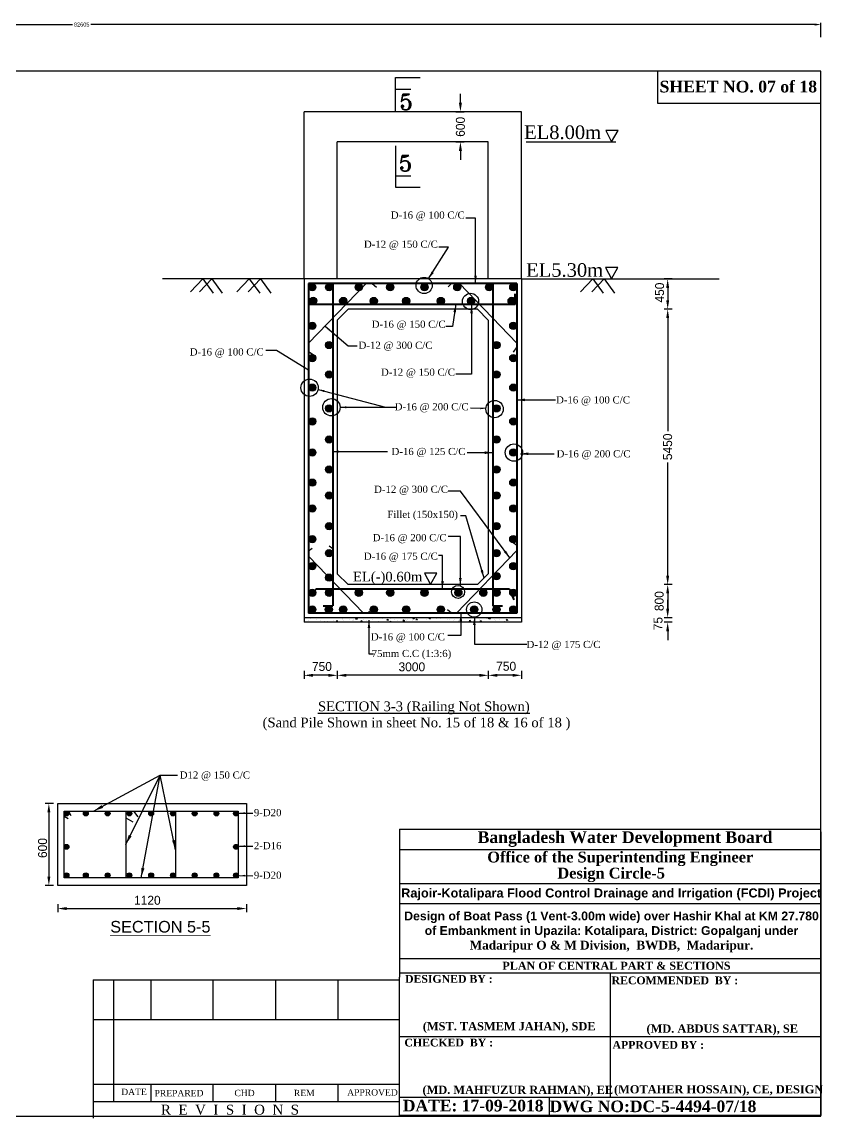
# Model space of a CAD drawing. Extents: x -1206532 to 786809, y -4288605 to 172932.
# Drawn here: x -439223 to -394461, y -4273299 to -4212031 of the extents above; entities that cross this region are included whole.
import ezdxf

# ---------------------------------------------------------------- set-up
doc = ezdxf.new("R2010")
doc.units = 0
doc.header["$LTSCALE"] = 300
doc.header["$MEASUREMENT"] = 0
doc.layers.get('0').update_dxf_attribs({"linetype": 'CONTINUOUS'})
doc.layers.get('DEFPOINTS').update_dxf_attribs({"linetype": 'CONTINUOUS'})
for name, color, linetype, lineweight in [('Left Bank Profile', 7, 'CONTINUOUS', 25), ('Other line', 7, 'CONTINUOUS', 15), ('Text 20', 7, 'CONTINUOUS', 15)]:
    doc.layers.add(name, color=color, linetype=linetype, lineweight=lineweight)
doc.layers.add('LINE', color=7, linetype='CONTINUOUS')
doc.styles.add('Arial-200', font='ARIAL_0.TTF')
doc.styles.add('BIG', font='ROMANT.SHX')
doc.styles.add('SMALL', font='ROMANS.SHX')
doc.dimstyles.new('3', dxfattribs={"dimtxt": 225, "dimasz": 350, "dimexe": 100, "dimexo": 25, "dimgap": 9, "dimtad": 0, "dimdec": 0, "dimzin": 0, "dimdsep": 46, "dimtxsty": 'Standard', "dimcen": 0, "dimclrd": 5, "dimclre": 6, "dimclrt": 1, "dimadec": 0, "dimazin": 0, "dimtfac": 1, "dimtdec": 0, "dimtofl": 0, "dimtmove": 2, "dimatfit": 3, "dimfxl": 1, "dimtolj": 1, "dimtzin": 0, "dimarcsym": 0})
doc.dimstyles.new('ISO-25', dxfattribs={"dimtxt": 2.5, "dimasz": 2.5, "dimexe": 1.25, "dimexo": 0.625, "dimtad": 1, "dimtxsty": 'Standard', "dimcen": 2.5, "dimadec": 0, "dimazin": 0, "dimtfac": 1, "dimtmove": 0, "dimatfit": 3, "dimfxl": 1, "dimarcsym": 0})

# ---------------------------------------------------------------- blocks, each defined once
blk = doc.blocks.new('*D257')
at = {"layer": 'DEFPOINTS', "color": 0, "lineweight": 30}
for p in [(-394581, -4212179), (-477186, -4214781), (-394581, -4214781)]:
    blk.add_point(p, dxfattribs=at)
at = {"layer": 'Other line', "color": 0, "linetype": 'ByBlock', "lineweight": -2}
for p, q in [((-477186, -4212879), (-477186, -4212079)), ((-394581, -4212879), (-394581, -4212079))]:
    blk.add_line(p, q, dxfattribs=at)
at = {"layer": 'Other line', "linetype": 'ByBlock', "lineweight": -2}
for p, q in [((-476836, -4212179), (-436399, -4212179)), ((-394931, -4212179), (-435369, -4212179))]:
    blk.add_line(p, q, dxfattribs=at)
at = {"layer": 'Other line', "lineweight": 30}
for points in [[(-476836, -4212120), (-476836, -4212237), (-477186, -4212179)], [(-394931, -4212120), (-394931, -4212237), (-394581, -4212179)]]:
    blk.add_solid(points, dxfattribs=at)
at = {"layer": 'Other line', "color": 0, "lineweight": 30, "insert": (-435884, -4212179), "char_height": 225, "attachment_point": 5}
blk.add_mtext('\\A1;82605', dxfattribs=at)
blk = doc.blocks.new('*D258')
at = {"layer": 'DEFPOINTS', "color": 0, "lineweight": 30}
for p in [(-421604, -4242871), (-413166, -4242874), (-421604, -4248552)]:
    blk.add_point(p, dxfattribs=at)
at = {"layer": 'LINE', "color": 7, "lineweight": -2}
for p, q in [((-421604, -4248302), (-421604, -4248752)), ((-413666, -4248552), (-421104, -4248552)), ((-413166, -4248302), (-413166, -4248752))]:
    blk.add_line(p, q, dxfattribs=at)
at = {"layer": 'LINE', "color": 7, "lineweight": 30}
for points in [[(-421104, -4248468), (-421104, -4248635), (-421604, -4248552)], [(-413666, -4248468), (-413666, -4248635), (-413166, -4248552)]]:
    blk.add_solid(points, dxfattribs=at)
at = {"layer": 'LINE', "color": 7, "lineweight": 30, "insert": (-417438, -4248079), "char_height": 500, "attachment_point": 5}
blk.add_mtext('\\A1;3000', dxfattribs=at)
blk = doc.blocks.new('*D259')
at = {"layer": 'DEFPOINTS', "color": 0, "lineweight": 30}
for p in [(-413166, -4242874), (-411310, -4245585), (-413166, -4248552)]:
    blk.add_point(p, dxfattribs=at)
at = {"layer": 'LINE', "color": 7, "lineweight": -2}
for p, q in [((-413166, -4248302), (-413166, -4248752)), ((-411810, -4248552), (-412666, -4248552)), ((-411310, -4248302), (-411310, -4248752))]:
    blk.add_line(p, q, dxfattribs=at)
at = {"layer": 'LINE', "color": 7, "lineweight": 30}
for points in [[(-412666, -4248468), (-412666, -4248635), (-413166, -4248552)], [(-411810, -4248468), (-411810, -4248635), (-411310, -4248552)]]:
    blk.add_solid(points, dxfattribs=at)
at = {"layer": 'LINE', "color": 7, "lineweight": 30, "insert": (-412168, -4248049), "char_height": 500, "attachment_point": 5}
blk.add_mtext('\\A1;750', dxfattribs=at)
blk = doc.blocks.new('*D260')
at = {"layer": 'DEFPOINTS', "color": 0, "lineweight": 30}
for p in [(-421604, -4242871), (-423460, -4245585), (-423460, -4248552)]:
    blk.add_point(p, dxfattribs=at)
at = {"layer": 'LINE', "color": 7, "lineweight": -2}
for p, q in [((-423460, -4248302), (-423460, -4248752)), ((-422104, -4248552), (-422960, -4248552)), ((-421604, -4248302), (-421604, -4248752))]:
    blk.add_line(p, q, dxfattribs=at)
at = {"layer": 'LINE', "color": 7, "lineweight": 30}
for points in [[(-422960, -4248468), (-422960, -4248635), (-423460, -4248552)], [(-422104, -4248468), (-422104, -4248635), (-421604, -4248552)]]:
    blk.add_solid(points, dxfattribs=at)
at = {"layer": 'LINE', "color": 7, "lineweight": 30, "insert": (-422462, -4248061), "char_height": 500, "attachment_point": 5}
blk.add_mtext('\\A1;750', dxfattribs=at)
blk = doc.blocks.new('*D261')
at = {"layer": 'DEFPOINTS', "color": 0, "lineweight": 30}
for p in [(-399115, -4243476), (-403144, -4245332), (-399720, -4245332)]:
    blk.add_point(p, dxfattribs=at)
at = {"layer": 'LINE', "color": 7, "lineweight": -2}
for p, q in [((-402894, -4243476), (-403344, -4243476)), ((-403144, -4243976), (-403144, -4244832)), ((-402894, -4245332), (-403344, -4245332))]:
    blk.add_line(p, q, dxfattribs=at)
at = {"layer": 'LINE', "color": 7, "lineweight": 30}
for points in [[(-403227, -4243976), (-403060, -4243976), (-403144, -4243476)], [(-403227, -4244832), (-403060, -4244832), (-403144, -4245332)]]:
    blk.add_solid(points, dxfattribs=at)
at = {"layer": 'LINE', "color": 7, "lineweight": 30, "insert": (-403616, -4244404), "char_height": 500, "attachment_point": 5, "rotation": 90}
blk.add_mtext('\\A1;800', dxfattribs=at)
blk = doc.blocks.new('*D262')
at = {"layer": 'DEFPOINTS', "color": 0, "lineweight": 30}
for p in [(-403144, -4245585), (-401576, -4245332), (-401576, -4245585)]:
    blk.add_point(p, dxfattribs=at)
at = {"layer": 'LINE', "color": 7, "lineweight": -2}
for p, q in [((-403144, -4244832), (-403144, -4244332)), ((-402894, -4245332), (-403344, -4245332)), ((-402894, -4245585), (-403344, -4245585)), ((-403144, -4246085), (-403144, -4246585))]:
    blk.add_line(p, q, dxfattribs=at)
at = {"layer": 'LINE', "color": 7, "lineweight": 30}
for points in [[(-403227, -4244832), (-403060, -4244832), (-403144, -4245332)], [(-403227, -4246085), (-403060, -4246085), (-403144, -4245585)]]:
    blk.add_solid(points, dxfattribs=at)
at = {"layer": 'LINE', "color": 7, "lineweight": 30, "insert": (-403681, -4245661), "char_height": 500, "attachment_point": 5, "rotation": 90}
blk.add_mtext('\\A1;75', dxfattribs=at)
blk = doc.blocks.new('*D263')
at = {"layer": 'DEFPOINTS', "color": 0, "lineweight": 30}
for p in [(-399720, -4226398), (-403144, -4228086), (-399720, -4228086)]:
    blk.add_point(p, dxfattribs=at)
at = {"layer": 'LINE', "color": 7, "lineweight": -2}
for p, q in [((-402894, -4226398), (-403344, -4226398)), ((-403144, -4226898), (-403144, -4227586)), ((-402894, -4228086), (-403344, -4228086))]:
    blk.add_line(p, q, dxfattribs=at)
at = {"layer": 'LINE', "color": 7, "lineweight": 30}
for points in [[(-403227, -4226898), (-403060, -4226898), (-403144, -4226398)], [(-403227, -4227586), (-403060, -4227586), (-403144, -4228086)]]:
    blk.add_solid(points, dxfattribs=at)
at = {"layer": 'LINE', "color": 7, "lineweight": 30, "insert": (-403595, -4227158), "char_height": 500, "attachment_point": 5, "rotation": 90}
blk.add_mtext('\\A1;450', dxfattribs=at)
blk = doc.blocks.new('*D264')
at = {"layer": 'DEFPOINTS', "color": 0, "lineweight": 30}
for p in [(-399114, -4228086), (-403144, -4243477), (-399114, -4243477)]:
    blk.add_point(p, dxfattribs=at)
at = {"layer": 'LINE', "color": 7, "lineweight": -2}
for p, q in [((-402894, -4228086), (-403344, -4228086)), ((-403144, -4228586), (-403144, -4234897)), ((-403144, -4242977), (-403144, -4236665)), ((-402894, -4243477), (-403344, -4243477))]:
    blk.add_line(p, q, dxfattribs=at)
at = {"layer": 'LINE', "color": 7, "lineweight": 30}
for points in [[(-403227, -4228586), (-403060, -4228586), (-403144, -4228086)], [(-403227, -4242977), (-403060, -4242977), (-403144, -4243477)]]:
    blk.add_solid(points, dxfattribs=at)
at = {"layer": 'LINE', "color": 7, "lineweight": 30, "insert": (-403144, -4235781), "char_height": 500, "attachment_point": 5, "rotation": 90}
blk.add_mtext('\\A1;5450', dxfattribs=at)
blk = doc.blocks.new('*D265')
at = {"layer": 'DEFPOINTS', "color": 0, "lineweight": 30}
for p in [(-416128, -4217050), (-416128, -4218737), (-414723, -4218737)]:
    blk.add_point(p, dxfattribs=at)
at = {"layer": 'LINE', "color": 7, "lineweight": -2}
for p, q in [((-414723, -4216550), (-414723, -4216050)), ((-414973, -4217050), (-414523, -4217050)), ((-414973, -4218737), (-414523, -4218737)), ((-414723, -4219237), (-414723, -4219737))]:
    blk.add_line(p, q, dxfattribs=at)
at = {"layer": 'LINE', "color": 7, "lineweight": 30}
for points in [[(-414807, -4216550), (-414640, -4216550), (-414723, -4217050)], [(-414807, -4219237), (-414640, -4219237), (-414723, -4218737)]]:
    blk.add_solid(points, dxfattribs=at)
at = {"layer": 'LINE', "color": 7, "lineweight": 30, "insert": (-414723, -4217894), "char_height": 500, "attachment_point": 5, "rotation": 90}
blk.add_mtext('\\A1;600', dxfattribs=at)
blk = doc.blocks.new('*D266')
at = {"layer": 'DEFPOINTS', "color": 0, "lineweight": 30}
for p in [(-436999, -4255714), (-437718, -4260299), (-435762, -4260299)]:
    blk.add_point(p, dxfattribs=at)
at = {"layer": 'LINE', "color": 7, "lineweight": -2}
for p, q in [((-437468, -4255714), (-437918, -4255714)), ((-437718, -4256214), (-437718, -4259799)), ((-437468, -4260299), (-437918, -4260299))]:
    blk.add_line(p, q, dxfattribs=at)
at = {"layer": 'LINE', "color": 7, "lineweight": 30}
for points in [[(-437801, -4256214), (-437634, -4256214), (-437718, -4255714)], [(-437801, -4259799), (-437634, -4259799), (-437718, -4260299)]]:
    blk.add_solid(points, dxfattribs=at)
at = {"layer": 'LINE', "color": 7, "lineweight": 30, "insert": (-438068, -4258205), "char_height": 500, "attachment_point": 5, "rotation": 90}
blk.add_mtext('\\A1;600', dxfattribs=at)
blk = doc.blocks.new('*D267')
at = {"layer": 'DEFPOINTS', "color": 0, "lineweight": 30}
for p in [(-437223, -4260299), (-426679, -4260299), (-426679, -4261587)]:
    blk.add_point(p, dxfattribs=at)
at = {"layer": 'LINE', "color": 7, "lineweight": -2}
for p, q in [((-437223, -4261337), (-437223, -4261787)), ((-436723, -4261587), (-427179, -4261587)), ((-426679, -4261337), (-426679, -4261787))]:
    blk.add_line(p, q, dxfattribs=at)
at = {"layer": 'LINE', "color": 7, "lineweight": 30}
for points in [[(-436723, -4261504), (-436723, -4261671), (-437223, -4261587)], [(-427179, -4261504), (-427179, -4261671), (-426679, -4261587)]]:
    blk.add_solid(points, dxfattribs=at)
at = {"layer": 'LINE', "color": 7, "lineweight": 30, "insert": (-432216, -4261128), "char_height": 500, "attachment_point": 5}
blk.add_mtext('\\A1;1120', dxfattribs=at)

msp = doc.modelspace()

# ---------------------------------------------------------------- hatches: boundary and pattern name
at = {"layer": 'LINE', "lineweight": 30}
for points in [[(-423203.292, -4226857.006, -1), (-422798.649, -4226857.006, -1)], [(-422264.686, -4226857.006, -1), (-421860.042, -4226857.006, -1)], [(-420601.916, -4226857.006, -1), (-420197.272, -4226857.006, -1)], [(-418846.228, -4226857.006, -1), (-418441.585, -4226857.006, -1)], [(-416931.047, -4226857.006, -1), (-416526.404, -4226857.006, -1)], [(-415098.528, -4226857.006, -1), (-414693.884, -4226857.006, -1)], [(-413323.948, -4226857.006, -1), (-412919.305, -4226857.006, -1)], [(-411970.936, -4226857.006, -1), (-411566.292, -4226857.006, -1)], [(-423153.342, -4227624.228, -1), (-422748.699, -4227624.228, -1)], [(-421471.847, -4227626.862, -1), (-421067.204, -4227626.862, -1)], [(-419767.825, -4227626.862, -1), (-419363.182, -4227626.862, -1)], [(-417953.869, -4227626.862, -1), (-417549.225, -4227626.862, -1)], [(-416020.407, -4227626.862, -1), (-415615.763, -4227626.862, -1)], [(-414332.63, -4227626.862, -1), (-413927.986, -4227626.862, -1)], [(-412064.086, -4227624.228, -1), (-411659.442, -4227624.228, -1)], [(-423203.292, -4229019.273, -1), (-422798.649, -4229019.273, -1)], [(-411970.936, -4229019.273, -1), (-411566.292, -4229019.273, -1)], [(-422264.634, -4230089.022, -1), (-421859.99, -4230089.022, -1)], [(-412909.542, -4230089.022, -1), (-412504.899, -4230089.022, -1)], [(-423203.292, -4230819.09, -1), (-422798.649, -4230819.09, -1)], [(-411970.936, -4230819.09, -1), (-411566.292, -4230819.09, -1)], [(-422264.634, -4231741.505, -1), (-421859.99, -4231741.505, -1)], [(-412909.542, -4231741.505, -1), (-412504.899, -4231741.505, -1)], [(-423203.292, -4232471.573, -1), (-422798.649, -4232471.573, -1)], [(-411970.936, -4232471.573, -1), (-411566.292, -4232471.573, -1)], [(-422264.634, -4233628.831, -1), (-421859.99, -4233628.831, -1)], [(-412909.542, -4233628.831, -1), (-412504.899, -4233628.831, -1)], [(-423203.292, -4234358.899, -1), (-422798.649, -4234358.899, -1)], [(-411970.936, -4234358.899, -1), (-411566.292, -4234358.899, -1)], [(-422264.634, -4235369.822, -1), (-421859.99, -4235369.822, -1)], [(-412909.542, -4235369.822, -1), (-412504.899, -4235369.822, -1)], [(-423203.292, -4236099.891, -1), (-422798.649, -4236099.891, -1)], [(-411970.936, -4236099.891, -1), (-411566.292, -4236099.891, -1)], [(-422264.634, -4237051.411, -1), (-421859.99, -4237051.411, -1)], [(-412909.542, -4237051.411, -1), (-412504.899, -4237051.411, -1)], [(-423203.292, -4237781.479, -1), (-422798.649, -4237781.479, -1)], [(-411970.936, -4237781.479, -1), (-411566.292, -4237781.479, -1)], [(-422264.634, -4238497.923, -1), (-421859.99, -4238497.923, -1)], [(-412909.542, -4238497.923, -1), (-412504.899, -4238497.923, -1)], [(-423203.292, -4239227.991, -1), (-422798.649, -4239227.991, -1)], [(-411970.936, -4239227.991, -1), (-411566.292, -4239227.991, -1)], [(-422264.634, -4240211.75, -1), (-421859.99, -4240211.75, -1)], [(-412909.542, -4240211.75, -1), (-412504.899, -4240211.75, -1)], [(-423203.292, -4240941.818, -1), (-422798.649, -4240941.818, -1)], [(-411970.936, -4240941.818, -1), (-411566.292, -4240941.818, -1)], [(-422264.634, -4241720.996, -1), (-421859.99, -4241720.996, -1)], [(-412909.542, -4241720.996, -1), (-412504.899, -4241720.996, -1)], [(-423203.292, -4242451.065, -1), (-422798.649, -4242451.065, -1)], [(-411970.936, -4242451.065, -1), (-411566.292, -4242451.065, -1)], [(-422264.634, -4243091.26, -1), (-421859.99, -4243091.26, -1)], [(-412909.542, -4243011.138, -1), (-412504.899, -4243011.138, -1)], [(-423203.292, -4243934.506, -1), (-422798.649, -4243934.506, -1)], [(-422262.967, -4243934.506, -1), (-421858.324, -4243934.506, -1)], [(-420601.916, -4243934.506, -1), (-420197.272, -4243934.506, -1)], [(-418846.228, -4243934.506, -1), (-418441.585, -4243934.506, -1)], [(-416931.047, -4243934.506, -1), (-416526.404, -4243934.506, -1)], [(-415040.424, -4243934.506, -1), (-414635.781, -4243934.506, -1)], [(-413647.63, -4243934.506, -1), (-413242.986, -4243934.506, -1)], [(-412905.781, -4243934.506, -1), (-412501.137, -4243934.506, -1)], [(-411970.936, -4243934.506, -1), (-411566.292, -4243934.506, -1)], [(-423203.292, -4244873.112, -1), (-422798.649, -4244873.112, -1)], [(-422273.784, -4244873.112, -1), (-421869.141, -4244873.112, -1)], [(-421471.847, -4244873.112, -1), (-421067.204, -4244873.112, -1)], [(-419767.825, -4244873.112, -1), (-419363.182, -4244873.112, -1)], [(-417953.869, -4244873.112, -1), (-417549.225, -4244873.112, -1)], [(-416020.407, -4244873.112, -1), (-415615.763, -4244873.112, -1)], [(-414153.575, -4244873.112, -1), (-413748.932, -4244873.112, -1)], [(-412909.542, -4244873.112, -1), (-412504.899, -4244873.112, -1)], [(-411970.936, -4244873.112, -1), (-411566.292, -4244873.112, -1)], [(-436598.329, -4256279.681, 1), (-436867.474, -4256279.681, 1)], [(-435517.329, -4256279.681, 1), (-435786.474, -4256279.681, 1)], [(-434301.329, -4256279.681, 1), (-434570.474, -4256279.681, 1)], [(-433085.329, -4256279.681, 1), (-433354.474, -4256279.681, 1)], [(-431869.329, -4256279.681, 1), (-432138.474, -4256279.681, 1)], [(-430653.329, -4256279.681, 1), (-430922.474, -4256279.681, 1)], [(-429437.329, -4256279.681, 1), (-429706.474, -4256279.681, 1)], [(-428221.329, -4256279.681, 1), (-428490.474, -4256279.681, 1)], [(-427130.329, -4256279.681, 1), (-427399.474, -4256279.681, 1)], [(-436598.329, -4258137.285, 1), (-436867.474, -4258137.285, 1)], [(-427130.329, -4258137.285, 1), (-427399.474, -4258137.285, 1)], [(-436598.329, -4259730.285, 1), (-436867.474, -4259730.285, 1)], [(-435517.329, -4259730.285, 1), (-435786.474, -4259730.285, 1)], [(-434301.329, -4259730.285, 1), (-434570.474, -4259730.285, 1)], [(-433085.329, -4259730.285, 1), (-433354.474, -4259730.285, 1)], [(-431869.329, -4259730.285, 1), (-432138.474, -4259730.285, 1)], [(-430653.329, -4259730.285, 1), (-430922.474, -4259730.285, 1)], [(-429437.329, -4259730.285, 1), (-429706.474, -4259730.285, 1)], [(-428221.329, -4259730.285, 1), (-428490.474, -4259730.285, 1)], [(-427130.329, -4259730.285, 1), (-427399.474, -4259730.285, 1)]]:
    msp.add_hatch(color=256, dxfattribs=at).paths.add_polyline_path(points)

# ---------------------------------------------------------------- linework, layer by layer
at = {"linetype": 'ByBlock', "lineweight": 30}
for p, q in [((-423203.292, -4229992.453), (-419986.456, -4226654.684)), ((-411566.292, -4229992.453), (-414783.128, -4226654.684)), ((-421603.542, -4228691.465), (-420997.761, -4228085.684)), ((-413166.042, -4228691.465), (-413771.823, -4228085.684)), ((-423203.292, -4241896.286), (-420139.331, -4245075.434)), ((-411566.292, -4241573.251), (-414941.584, -4245075.434)), ((-421603.542, -4242871.175), (-420997.761, -4243476.956)), ((-413166.042, -4242874.129), (-413767.597, -4243475.684))]:
    msp.add_line(p, q, dxfattribs=at)
for points in [[(-406275.931, -4218737.437), (-405911.431, -4218102.937), (-406599.931, -4218102.937), (-406275.931, -4218737.437)], [(-406289.431, -4226398.184), (-405924.931, -4225763.684), (-406613.431, -4225763.684), (-406289.431, -4226398.184)], [(-416403.169, -4243475.684), (-416038.669, -4242841.184), (-416727.169, -4242841.184), (-416403.169, -4243475.684)]]:
    msp.add_lwpolyline(points, dxfattribs=at)
for centre, radius in [((-416750.616, -4226761.219), 453.14), ((-414158.327, -4227652.219), 453.14), ((-423152.165, -4232477.188), 485.91), ((-421929.879, -4233571.097), 485.91), ((-412813.565, -4233668.913), 485.91), ((-411733.397, -4236101.08), 485.91), ((-414856.916, -4243886.937), 364.5)]:
    msp.add_circle(centre, radius, dxfattribs=at)
at = {"layer": 'Left Bank Profile'}
msp.add_lwpolyline([(-441992.835, -4273194.253), (-394581.395, -4273194.253)], dxfattribs=at)
at = {"layer": 'LINE', "lineweight": 30}
for p, q in [((-418346.195, -4217047.28), (-418346.195, -4215146.309)), ((-418346.195, -4215146.309), (-416964.879, -4215146.309)), ((-418346.195, -4215784.653), (-417487.439, -4215784.653)), ((-423459.792, -4226398.184), (-423459.792, -4217049.937)), ((-411309.792, -4217049.937), (-423459.792, -4217049.937)), ((-411309.792, -4226398.184), (-411309.792, -4217049.937)), ((-421603.542, -4226398.184), (-421603.542, -4218737.437)), ((-413166.042, -4218737.437), (-421603.542, -4218737.437)), ((-413166.042, -4226398.184), (-413166.042, -4218737.437)), ((-411051.278, -4218737.437), (-406039.681, -4218737.437)), ((-418346.195, -4218962.686), (-418346.195, -4221266.385)), ((-418346.195, -4220628.041), (-417487.439, -4220628.041)), ((-418346.195, -4221266.385), (-416964.879, -4221266.385)), ((-411309.792, -4226398.184), (-423459.792, -4226398.184)), ((-423459.792, -4226398.184), (-423459.792, -4245583.932)), ((-419650.523, -4226654.684), (-419416.973, -4226864.015)), ((-415223.873, -4226654.684), (-415403.423, -4226837.015)), ((-413166.042, -4226654.684), (-413166.042, -4227059.047)), ((-411309.792, -4226398.184), (-411309.792, -4245585.059)), ((-411058.981, -4226398.184), (-405996.481, -4226398.184)), ((-423173.881, -4227829.184), (-423173.881, -4227279.772)), ((-421603.542, -4228691.465), (-421603.542, -4242871.175)), ((-413771.823, -4228085.684), (-420997.761, -4228085.684)), ((-413166.042, -4228691.465), (-413166.042, -4242874.129)), ((-423203.292, -4230445.565), (-422890.437, -4230649.631)), ((-411566.292, -4230198.515), (-411767.873, -4230495.515)), ((-423203.292, -4241601.724), (-423000.971, -4241448.999)), ((-421860.042, -4241483.393), (-422062.364, -4241334.717)), ((-411566.292, -4241292.815), (-411768.614, -4241144.14)), ((-413767.597, -4243475.684), (-420999.033, -4243475.684)), ((-419917.026, -4245075.434), (-419711.826, -4244887.865)), ((-415219.823, -4245075.434), (-415442.573, -4244889.215)), ((-411309.792, -4245331.934), (-423459.792, -4245331.934)), ((-411309.792, -4245585.059), (-423459.792, -4245583.932)), ((-433420.64, -4256142.053), (-433420.64, -4259864.053)), ((-432991.64, -4256142.053), (-432738.64, -4256465.085)), ((-430633.64, -4256142.053), (-430633.64, -4259864.053)), ((-436860.746, -4256425.053), (-436646.746, -4256554.053)), ((-433420.64, -4256522.085), (-433022.64, -4256736.085))]:
    msp.add_line(p, q, dxfattribs=at)
at = {"layer": 'LINE', "lineweight": 40}
for p, q in [((-411566.292, -4226654.684), (-423203.292, -4226654.684)), ((-423203.292, -4226654.684), (-423203.292, -4245075.434)), ((-421860.042, -4226654.684), (-421860.042, -4244664.588)), ((-412909.542, -4226654.684), (-412909.542, -4244664.588)), ((-411566.292, -4226654.684), (-411566.292, -4245075.434)), ((-411658.381, -4227829.184), (-411658.381, -4227231.172)), ((-411658.381, -4227829.184), (-423173.881, -4227829.184)), ((-411974.979, -4243732.184), (-422807.087, -4243732.153)), ((-411974.979, -4243732.184), (-411747.014, -4244326.184)), ((-411566.292, -4245075.434), (-423203.292, -4245075.434)), ((-422397.895, -4244664.588), (-421860.042, -4244664.588)), ((-412909.542, -4244664.588), (-412371.69, -4244664.588))]:
    msp.add_line(p, q, dxfattribs=at)
at = {"layer": 'LINE', "lineweight": 25}
for p, q in [((-418120.525, -4257150.276), (-394581.395, -4257150.276)), ((-418120.525, -4257150.276), (-418120.525, -4265428.337)), ((-394581.395, -4257290.839), (-394581.395, -4273157.953)), ((-418120.525, -4258293.234), (-394581.395, -4258293.234)), ((-418120.525, -4260189.058), (-394581.395, -4260189.058)), ((-418120.525, -4260189.058), (-394581.395, -4260189.058)), ((-418120.525, -4260189.058), (-394581.395, -4260189.058)), ((-418120.525, -4260189.058), (-394581.395, -4260189.058)), ((-418120.525, -4261307.658), (-394581.395, -4261307.658)), ((-418120.525, -4261307.658), (-394581.395, -4261307.658)), ((-418120.525, -4261307.658), (-394581.395, -4261307.658)), ((-418120.525, -4261307.658), (-394581.395, -4261307.658)), ((-418120.525, -4264384.923), (-394581.395, -4264384.923)), ((-418120.525, -4265182.335), (-394581.395, -4265182.335)), ((-418120.525, -4273157.953), (-418120.525, -4265428.337)), ((-406350.96, -4265182.335), (-406350.96, -4272127.704)), ((-435252.147, -4265568.9), (-418120.525, -4265568.9)), ((-435252.147, -4265568.9), (-435252.147, -4273298.516)), ((-434097.987, -4265568.9), (-434097.987, -4272380.435)), ((-434097.987, -4265568.9), (-434097.987, -4272380.435)), ((-434097.987, -4265568.9), (-434097.987, -4272380.435)), ((-434097.987, -4265568.9), (-434097.987, -4272380.435)), ((-432024.504, -4265605.573), (-432024.504, -4267796.369)), ((-428546.586, -4267796.369), (-428546.586, -4265568.7)), ((-425042.398, -4267796.369), (-425042.398, -4265568.7)), ((-421552.174, -4267796.369), (-421552.174, -4265599.908)), ((-421437.786, -4265568.9), (-418120.525, -4265568.9)), ((-435252.147, -4267796.369), (-418293.876, -4267796.369)), ((-434045.103, -4267796.369), (-418120.525, -4267796.369)), ((-418120.525, -4268738.33), (-394581.395, -4268738.33)), ((-435252.147, -4271411.97), (-418293.876, -4271411.97)), ((-434045.103, -4271411.97), (-418120.525, -4271411.97)), ((-434045.103, -4271411.97), (-418293.876, -4271411.97)), ((-434045.103, -4271411.97), (-418293.876, -4271411.97)), ((-432024.504, -4271411.97), (-432024.504, -4272380.435)), ((-428546.586, -4272382.696), (-428546.586, -4271411.97)), ((-425042.398, -4272382.696), (-425042.398, -4271411.97)), ((-421552.174, -4272377.362), (-421552.174, -4271411.97)), ((-418120.525, -4272127.704), (-394581.395, -4272127.704)), ((-413441.415, -4272127.704), (-394581.395, -4272127.704)), ((-413441.415, -4272127.704), (-394581.395, -4272127.704)), ((-413441.415, -4272127.704), (-394581.395, -4272127.704)), ((-409766.011, -4272127.704), (-409766.011, -4273166.907)), ((-435252.147, -4272380.435), (-418293.876, -4272380.435)), ((-434045.103, -4272380.435), (-418120.525, -4272380.435)), ((-434045.103, -4272380.435), (-418293.876, -4272380.435)), ((-434045.103, -4272380.435), (-418293.876, -4272380.435)), ((-394581.395, -4273157.953), (-418120.525, -4273157.953)), ((-399370.799, -4273157.953), (-397801.218, -4273157.953))]:
    msp.add_line(p, q, dxfattribs=at)
at = {"layer": 'LINE'}
msp.add_lwpolyline([(-477186.297, -4273194.253), (-394581.395, -4273194.253), (-394581.395, -4214780.786), (-477186.297, -4214780.786)], close=True, dxfattribs=at)
at = {"layer": 'LINE', "lineweight": 30}
for points in [[(-394581.395, -4214780.786), (-403720.996, -4214780.786), (-403720.996, -4216573.61), (-394581.395, -4216573.61)], [(-437222.746, -4255714.053), (-426678.746, -4255714.053), (-426678.746, -4260299.053), (-437222.746, -4260299.053)], [(-436860.746, -4256142.053), (-427132.746, -4256142.053), (-427132.746, -4259864.053), (-436860.746, -4259864.053)]]:
    msp.add_lwpolyline(points, close=True, dxfattribs=at)
msp.add_lwpolyline([(-436618.882, -4256142.053), (-436483.746, -4256381.053)], dxfattribs=at)
at = {"layer": 'LINE', "lineweight": 30, "const_width": 37.5}
msp.add_lwpolyline([(-428676.237, -4263079.599), (-434303.019, -4263079.599)], dxfattribs=at)
at = {"layer": 'LINE', "lineweight": 30}
for centre, radius in [((-423000.971, -4226857.006), 202.322), ((-422062.364, -4226857.006), 202.322), ((-420399.594, -4226857.006), 202.322), ((-418643.906, -4226857.006), 202.322), ((-416728.725, -4226857.006), 202.322), ((-414896.206, -4226857.006), 202.322), ((-413121.627, -4226857.006), 202.322), ((-411768.614, -4226857.006), 202.322), ((-422951.021, -4227624.228), 202.322), ((-421269.525, -4227626.862), 202.322), ((-419565.504, -4227626.862), 202.322), ((-417751.547, -4227626.862), 202.322), ((-415818.085, -4227626.862), 202.322), ((-414130.308, -4227626.862), 202.322), ((-411861.764, -4227624.228), 202.322), ((-423000.971, -4229019.273), 202.322), ((-411768.614, -4229019.273), 202.322), ((-422062.312, -4230089.022), 202.322), ((-412707.221, -4230089.022), 202.322), ((-423000.971, -4230819.09), 202.322), ((-411768.614, -4230819.09), 202.322), ((-422062.312, -4231741.505), 202.322), ((-412707.221, -4231741.505), 202.322), ((-423000.971, -4232471.573), 202.322), ((-411768.614, -4232471.573), 202.322), ((-422062.312, -4233628.831), 202.322), ((-412707.221, -4233628.831), 202.322), ((-423000.971, -4234358.899), 202.322), ((-411768.614, -4234358.899), 202.322), ((-422062.312, -4235369.822), 202.322), ((-412707.221, -4235369.822), 202.322), ((-423000.971, -4236099.891), 202.322), ((-411768.614, -4236099.891), 202.322), ((-422062.312, -4237051.411), 202.322), ((-412707.221, -4237051.411), 202.322), ((-423000.971, -4237781.479), 202.322), ((-411768.614, -4237781.479), 202.322), ((-422062.312, -4238497.923), 202.322), ((-412707.221, -4238497.923), 202.322), ((-423000.971, -4239227.991), 202.322), ((-411768.614, -4239227.991), 202.322), ((-422062.312, -4240211.75), 202.322), ((-412707.221, -4240211.75), 202.322), ((-423000.971, -4240941.818), 202.322), ((-411768.614, -4240941.818), 202.322), ((-422062.312, -4241720.996), 202.322), ((-412707.221, -4241720.996), 202.322), ((-423000.971, -4242451.065), 202.322), ((-411768.614, -4242451.065), 202.322), ((-422062.312, -4243091.26), 202.322), ((-412707.221, -4243011.138), 202.322), ((-423000.971, -4243934.506), 202.322), ((-422060.646, -4243934.506), 202.322), ((-420399.594, -4243934.506), 202.322), ((-418643.906, -4243934.506), 202.322), ((-416728.725, -4243934.506), 202.322), ((-414838.103, -4243934.506), 202.322), ((-413445.308, -4243934.506), 202.322), ((-412703.459, -4243934.506), 202.322), ((-411768.614, -4243934.506), 202.322), ((-413951.254, -4244873.112), 427.734), ((-423000.971, -4244873.112), 202.322), ((-422071.463, -4244873.112), 202.322), ((-421269.525, -4244873.112), 202.322), ((-419565.504, -4244873.112), 202.322), ((-417751.547, -4244873.112), 202.322), ((-415818.085, -4244873.112), 202.322), ((-413951.254, -4244873.112), 202.322), ((-412707.221, -4244873.112), 202.322), ((-411768.614, -4244873.112), 202.322), ((-436732.902, -4256279.681), 134.572), ((-435651.902, -4256279.681), 134.572), ((-434435.902, -4256279.681), 134.572), ((-433219.902, -4256279.681), 134.572), ((-432003.902, -4256279.681), 134.572), ((-430787.902, -4256279.681), 134.572), ((-429571.902, -4256279.681), 134.572), ((-428355.902, -4256279.681), 134.572), ((-427264.902, -4256279.681), 134.572), ((-436732.902, -4258137.285), 134.572), ((-427264.902, -4258137.285), 134.572), ((-436732.902, -4259730.285), 134.572), ((-435651.902, -4259730.285), 134.572), ((-434435.902, -4259730.285), 134.572), ((-433219.902, -4259730.285), 134.572), ((-432003.902, -4259730.285), 134.572), ((-430787.902, -4259730.285), 134.572), ((-429571.902, -4259730.285), 134.572), ((-428355.902, -4259730.285), 134.572), ((-427264.902, -4259730.285), 134.572)]:
    msp.add_circle(centre, radius, dxfattribs=at)
at = {"layer": 'Other line', "color": 0, "lineweight": 30}
for p, q in [((-423459.792, -4226398.184), (-431371.026, -4226398.184)), ((-429123.754, -4226398.184), (-429813.885, -4227114.985)), ((-428619.431, -4226398.184), (-429309.562, -4227114.985)), ((-429123.754, -4226398.184), (-428539.795, -4227194.544)), ((-428619.431, -4226398.184), (-428035.473, -4227194.544)), ((-426522.484, -4226398.184), (-427212.615, -4227114.985)), ((-425892.971, -4226398.184), (-426583.101, -4227114.985)), ((-426522.484, -4226398.184), (-425938.525, -4227194.544)), ((-425892.971, -4226398.184), (-425309.012, -4227194.544)), ((-411309.792, -4226398.184), (-400265.892, -4226398.184)), ((-407331.786, -4226398.184), (-408021.917, -4227114.985)), ((-406694.872, -4226398.184), (-407385.003, -4227114.985)), ((-407331.786, -4226398.184), (-406747.827, -4227194.544)), ((-406694.872, -4226398.184), (-406110.913, -4227194.544)), ((-422807.087, -4243732.153), (-422927.168, -4243985.627)), ((-423224.6, -4245504.139), (-423224.6, -4245504.139)), ((-423086.182, -4245388.801), (-423086.182, -4245388.801)), ((-422971.131, -4245537.508), (-422971.131, -4245537.508)), ((-422868.154, -4245546.156), (-422868.154, -4245546.156)), ((-422743.399, -4245423.603), (-422743.399, -4245423.603)), ((-422566.327, -4245460.091), (-422566.327, -4245460.091)), ((-422327.659, -4245523.32), (-422327.659, -4245523.32)), ((-422152.923, -4245524.959), (-422152.923, -4245524.959)), ((-422040.448, -4245536.005), (-422040.448, -4245536.005)), ((-421787.164, -4245500.483), (-421787.164, -4245500.483)), ((-421641.435, -4245585.059), (-421630.433, -4245490.489)), ((-421554.693, -4245573.652), (-421633.555, -4245491.46)), ((-421554.693, -4245573.652), (-421628.246, -4245585.059)), ((-421321.665, -4245390.39), (-421321.665, -4245390.39)), ((-421319.837, -4245404.004), (-421319.837, -4245404.004)), ((-421246.668, -4245477.646), (-421246.668, -4245477.646)), ((-421021.484, -4245335.059), (-421021.484, -4245335.059)), ((-420938.198, -4245440.874), (-420938.198, -4245440.874)), ((-420729.361, -4245505.36), (-420729.361, -4245505.36)), ((-420706.173, -4245454.809), (-420706.173, -4245454.809)), ((-420684.729, -4245474.244), (-420684.729, -4245474.244)), ((-420474.112, -4245406.064), (-420564.16, -4245420.029)), ((-420561.038, -4245419.058), (-420550.903, -4245331.934)), ((-420474.111, -4245406.064), (-420545.238, -4245331.934)), ((-420495.605, -4245410.973), (-420495.605, -4245410.973)), ((-420379.161, -4245567.976), (-420379.161, -4245567.976)), ((-420199.251, -4245539.39), (-420270.145, -4245512.176)), ((-420246.539, -4245572.797), (-420267.069, -4245511.613)), ((-420199.25, -4245539.389), (-420249.615, -4245573.36)), ((-420165.678, -4245431.972), (-420165.678, -4245431.972)), ((-420045.285, -4245558.428), (-420045.285, -4245558.428)), ((-419984.185, -4245475.792), (-419984.185, -4245475.792)), ((-419838.666, -4245545.139), (-419838.666, -4245545.139)), ((-419625.183, -4245409.136), (-419625.183, -4245409.136)), ((-419464.33, -4245547.082), (-419464.33, -4245547.082)), ((-419347.269, -4245585.059), (-419350.495, -4245581.214)), ((-419348.246, -4245585.059), (-419347.431, -4245580.642)), ((-419298.171, -4245522.303), (-419298.171, -4245522.303)), ((-419084.688, -4245386.299), (-419084.688, -4245386.299)), ((-418744.158, -4245458.301), (-418815.052, -4245431.088)), ((-418791.446, -4245491.707), (-418811.976, -4245430.523)), ((-418744.157, -4245458.3), (-418794.521, -4245492.271)), ((-418757.676, -4245499.466), (-418757.676, -4245499.466)), ((-418651.797, -4245377.609), (-418651.797, -4245377.609)), ((-418575.456, -4245575.849), (-418635.975, -4245581.144)), ((-418632.913, -4245580.571), (-418621.206, -4245517.105)), ((-418575.457, -4245575.849), (-418624.269, -4245517.678)), ((-418544.192, -4245363.462), (-418544.192, -4245363.462)), ((-418439.342, -4245350.76), (-418439.342, -4245350.76)), ((-418398.327, -4245410.979), (-418398.327, -4245410.979)), ((-418217.181, -4245476.629), (-418217.181, -4245476.629)), ((-418003.697, -4245340.625), (-418003.697, -4245340.625)), ((-417919.488, -4245422.05), (-417919.488, -4245422.05)), ((-417849.23, -4245512.313), (-417909.749, -4245517.607)), ((-417906.687, -4245517.034), (-417894.98, -4245453.568)), ((-417849.232, -4245512.313), (-417898.043, -4245454.141)), ((-417818.784, -4245408.02), (-417818.784, -4245408.02)), ((-417758.883, -4245495.164), (-417758.883, -4245495.164)), ((-417676.685, -4245453.792), (-417676.685, -4245453.792)), ((-417393.609, -4245497.964), (-417393.609, -4245497.964)), ((-417375.417, -4245545.648), (-417375.417, -4245545.648)), ((-417289.064, -4245377.212), (-417359.958, -4245349.999)), ((-417336.352, -4245410.617), (-417356.882, -4245349.433)), ((-417289.063, -4245377.211), (-417339.427, -4245411.182)), ((-417228.308, -4245509.376), (-417228.308, -4245509.376)), ((-417123.004, -4245448.776), (-417183.523, -4245454.071)), ((-417180.461, -4245453.497), (-417168.754, -4245390.031)), ((-417123.006, -4245448.776), (-417171.817, -4245390.605)), ((-417136.19, -4245430.955), (-417136.19, -4245430.955)), ((-417121.948, -4245579.018), (-417121.948, -4245579.018)), ((-416882.188, -4245562.783), (-416882.188, -4245562.783)), ((-416595.695, -4245408.119), (-416595.695, -4245408.119)), ((-416396.778, -4245385.24), (-416457.297, -4245390.534)), ((-416454.235, -4245389.96), (-416443.531, -4245331.934)), ((-416396.78, -4245385.24), (-416441.508, -4245331.934)), ((-416111.926, -4245347.714), (-416111.926, -4245347.714)), ((-416055.2, -4245385.282), (-416055.2, -4245385.282)), ((-415848.766, -4245372.932), (-415848.766, -4245372.932)), ((-415660.673, -4245357.758), (-415660.673, -4245357.758)), ((-415514.704, -4245362.445), (-415514.704, -4245362.445)), ((-415472.481, -4245431.899), (-415472.481, -4245431.899)), ((-415337.346, -4245437.751), (-415337.346, -4245437.751)), ((-415089.015, -4245482.383), (-415089.015, -4245482.383)), ((-415070.197, -4245459.115), (-415070.197, -4245459.115)), ((-414974.209, -4245339.608), (-414974.209, -4245339.608)), ((-414835.546, -4245515.753), (-414835.546, -4245515.753)), ((-414817.491, -4245509.042), (-414817.491, -4245509.042)), ((-414479.721, -4245560.471), (-414479.721, -4245560.471)), ((-414291.612, -4245584.955), (-414291.612, -4245584.955)), ((-414237.111, -4245338.16), (-414237.111, -4245338.16)), ((-414124.859, -4245554.419), (-414214.907, -4245568.384)), ((-414211.785, -4245567.409), (-414200.599, -4245471.252)), ((-414124.858, -4245554.419), (-414203.721, -4245472.227)), ((-413646.635, -4245439.516), (-413646.635, -4245439.516)), ((-413528.152, -4245541.597), (-413599.046, -4245514.384)), ((-413575.44, -4245574.999), (-413595.97, -4245513.815)), ((-413528.151, -4245541.596), (-413578.515, -4245575.567)), ((-413272.649, -4245384.01), (-413272.649, -4245384.01)), ((-413186.079, -4245368.634), (-413186.079, -4245368.634)), ((-413044.277, -4245386.831), (-413134.326, -4245400.796)), ((-413131.204, -4245399.82), (-413123.306, -4245331.934)), ((-413044.277, -4245386.831), (-413096.95, -4245331.934)), ((-413056.159, -4245540.872), (-413056.159, -4245540.872)), ((-412802.613, -4245419.119), (-412802.613, -4245419.119)), ((-412746.769, -4245459.923), (-412746.769, -4245459.923)), ((-412549.144, -4245452.488), (-412549.144, -4245452.488)), ((-412235.349, -4245524.742), (-412235.349, -4245524.742)), ((-412073.058, -4245460.509), (-412143.952, -4245433.295)), ((-412120.347, -4245493.909), (-412140.876, -4245432.725)), ((-412073.058, -4245460.507), (-412123.422, -4245494.478)), ((-411909.699, -4245536.673), (-411909.699, -4245536.673)), ((-411316.316, -4245581.246), (-411316.316, -4245581.246))]:
    msp.add_line(p, q, dxfattribs=at)

# ---------------------------------------------------------------- texts
at = {"linetype": 'ByBlock', "lineweight": 30}
for s, insert, char_height, width, attachment_point in [('{\\fTimes New Roman|b0|i0|c0|p18;EL(-)0.60m}', (-416853.576, -4242765.98), 540, 5644.54831, 3), ('{\\fTimes New Roman|b0|i0|c0|p18;D12 @ 150 C/C}', (-430408.13, -4253925.105), 400, 4381.65684, 1), ('{\\fTimes New Roman|b0|i0|c0|p18;9-D20}', (-426264.619, -4256026.048), 400, 2398.89087, 1), ('{\\fTimes New Roman|b0|i0|c0|p18;2-D16}', (-426264.619, -4257872.048), 400, 2398.89087, 1), ('{\\fTimes New Roman|b0|i0|c0|p18;9-D20}', (-426264.619, -4259521.048), 400, 2398.89087, 1)]:
    msp.add_mtext(s, dxfattribs=dict(at, insert=insert, char_height=char_height, width=width, attachment_point=attachment_point))
at = {"layer": 'LINE', "lineweight": 30}
for s, height, style, p in [('5', 877.5, 'BIG', (-418135.013, -4216941.58)), ('5', 877.5, 'BIG', (-418165.838, -4220374.807)), ('SECTION 5-5', 650, 'Arial-200', (-434287.738, -4262928.8))]:
    msp.add_text(s, height=height, dxfattribs=dict(at, style=style)).set_placement(p)
at = {"layer": 'LINE'}
for s, insert, char_height, width, attachment_point, style in [('{\\fTimes New Roman|b1|i0|c0|p18;SHEET NO. 07 of 18}', (-403597.872, -4215318.426), 653.4, 9250.92235, 1, 'SMALL'), ('{\\fTimes New Roman|b1|i0|c0|p18;     \\fTimes New Roman|b0|i0|c0|p18;\\LSECTION 3-3 (Railing Not Shown)\\l     \\P (Sand Pile Shown in sheet No. 15 of 18 & 16 of 18 )}', (-417279.304, -4250011.716), 542.4, 28268.69985, 2, 'BIG')]:
    msp.add_mtext(s, dxfattribs=dict(at, insert=insert, char_height=char_height, width=width, attachment_point=attachment_point, style=style))
at = {"layer": 'LINE', "lineweight": 25}
for s, insert, char_height, width, attachment_point in [('{\\fTimes New Roman|b0|i0|c0|p18;D-16 @ 100 C/C}', (-414480.566, -4222625.318), 400, 5644.54831, 3), ('{\\fTimes New Roman|b0|i0|c0|p18;D-12 @ 150 C/C}', (-415983.116, -4224256.118), 400, 5644.54831, 3), ('{\\fTimes New Roman|b0|i0|c0|p18;D-16 @ 150 C/C}', (-415550.862, -4228726.882), 400, 5644.54831, 3), ('{\\fTimes New Roman|b0|i0|c0|p18;D-12 @ 300 C/C}', (-416281.922, -4229902.494), 400, 5644.54831, 3), ('{\\fTimes New Roman|b0|i0|c0|p18;D-16 @ 100 C/C}', (-425712.557, -4230276.204), 400, 5644.54831, 3), ('{\\fTimes New Roman|b0|i0|c0|p18;D-12 @ 150 C/C}', (-415031.577, -4231406.682), 400, 5644.54831, 3), ('{\\fTimes New Roman|b0|i0|c0|p18;D-16 @ 100 C/C}', (-405250.477, -4232956.063), 400, 5644.54831, 3), ('{\\fTimes New Roman|b0|i0|c0|p18;D-16 @ 200 C/C}', (-414265.231, -4233339.922), 400, 5644.54831, 3), ('{\\fTimes New Roman|b0|i0|c0|p18;D-16 @ 125 C/C}', (-414440.731, -4235840.122), 400, 5644.54831, 3), ('{\\fTimes New Roman|b0|i0|c0|p18;D-16 @ 200 C/C}', (-405217.698, -4235967.357), 400, 5644.54831, 3), ('{\\fTimes New Roman|b0|i0|c0|p18;D-12 @ 300 C/C}', (-415414.495, -4237952.337), 400, 5644.54831, 3), ('{\\fTimes New Roman|b0|i0|c0|p18;Fillet (150x150)}', (-414863.335, -4239356.401), 400, 5644.54831, 3), ('{\\fTimes New Roman|b0|i0|c0|p18;D-16 @ 200 C/C}', (-415492.766, -4240657.526), 400, 5644.54831, 3), ('{\\fTimes New Roman|b0|i0|c0|p18;D-16 @ 175 C/C}', (-415986.975, -4241695.693), 400, 5644.54831, 3), ('{\\fTimes New Roman|b0|i0|c0|p18;D-16 @ 100 C/C}', (-415594.224, -4246199.477), 400, 5644.54831, 3), ('{\\fTimes New Roman|b0|i0|c0|p18;D-12 @ 175 C/C}', (-406898.21, -4246625.72), 400, 5644.54831, 3), ('{\\fTimes New Roman|b0|i0|c0|p18;75mm C.C (1:3:6)}', (-415235.56, -4247129.566), 400, 5644.54831, 3), ('{\\fTimes New Roman|b1|i0|c0|p18;Bangladesh Water Development Board}', (-405524.981, -4258143.517), 653.4, 25398.24156, 8), ('{\\fTimes New Roman|b1|i0|c0|p18;Office of the Superintending Engineer}', (-405792.724, -4259214.732), 604.47632, 24174.41195, 8), ('{\\fTimes New Roman|b1|i0|c0|p18;Design Circle-5}', (-406301.437, -4260111.86), 604.47632, 24174.41195, 8), ('{\\fArial|b1|i0|c0|p34;Rajoir-Kotalipara Flood Control Drainage and Irrigation (FCDI) Project}', (-406300.182, -4261125.916), 508.2, 23584.79215, 8), ('\\pt0.005502;{\\fArial|b1|i0|c0|p34;Design of Boat Pass (1 Vent-3.00m wide) over Hashir Khal at KM 27.780 of Embankment in Upazila: Kotalipara, District: Gopalganj under \\P\\ptz;\\fTimes New Roman|b1|i0|c0|p18;Madaripur O & M Division,  BWDB,  Madaripur.}', (-406281.623, -4264037.744), 490, 23715.67789, 8), ('{\\fTimes New Roman|b1|i0|c0|p18;PLAN OF CENTRAL PART & SECTIONS}', (-406004.907, -4265014.002), 447.4254, 21233.60467, 8)]:
    msp.add_mtext(s, dxfattribs=dict(at, insert=insert, char_height=char_height, width=width, attachment_point=attachment_point))
at = {"layer": 'LINE', "lineweight": 25, "attachment_point": 1}
for s, insert, char_height in [('{\\fTimes New Roman|b1|i0|c0|p18;DESIGNED BY :}', (-417820.194, -4265301.119), 435.6), ('{\\fTimes New Roman|b1|i0|c0|p18;RECOMMENDED  BY :}', (-406277.658, -4265385.101), 435.6), ('{\\fTimes New Roman|b1|i0|c0|p18;\\C0;(MST. TASMEM JAHAN), SDE}', (-416825.159, -4267935.736), 457.38), ('{\\fTimes New Roman|b1|i0|c0|p18;\\C0;(MD. ABDUS SATTAR), SE}', (-404326.851, -4268067.85), 457.38), ('{\\fTimes New Roman|b1|i0|c0|p18;CHECKED  BY :}', (-417852.56, -4268859.59), 435.6), ('{\\fTimes New Roman|b1|i0|c0|p18;APPROVED BY :}', (-406227.795, -4268989.472), 435.6), ('{\\fTimes New Roman|b1|i0|c0|p18;\\C0;(MD. MAHFUZUR RAHMAN), EE}', (-416842.152, -4271489.453), 457.38), ('{\\fTimes New Roman|b1|i0|c0|p18;\\C0;(MOTAHER HOSSAIN), CE, DESIGN}', (-406140.379, -4271460.397), 457.38), ('{\\fTimes New Roman|b0|i0|c0|p18;DATE }', (-433674.756, -4271656.604), 354.37762), ('{\\fTimes New Roman|b0|i0|c0|p18;PREPARED\\fTimes New Roman|b1|i0|c0|p18; }', (-431814.898, -4271726.24), 354.37762), ('{\\fTimes New Roman|b0|i0|c0|p18;CHD}', (-427350.891, -4271718.788), 354.37762), ('{\\fTimes New Roman|b0|i0|c0|p18; REM }', (-424162.925, -4271718.788), 354.37762), ('{\\fTimes New Roman|b0|i0|c0|p18;APPROVED}', (-421050.148, -4271688.327), 354.37762), ('{\\fTimes New Roman|b0|i0|c0|p18;R  E  V  I  S  I  O  N  S}', (-431454.269, -4272551.16), 553.71504), ('{\\fTimes New Roman|b1|i0|c0|p18;DATE: 17-09-2018}', (-417943.329, -4272278.161), 648.46853), ('{\\fTimes New Roman|b1|i0|c0|p18; DWG NO:DC-5-4494-07/18}', (-409991.536, -4272319.086), 648.46853)]:
    msp.add_mtext(s, dxfattribs=dict(at, insert=insert, char_height=char_height))
at = {"layer": 'Text 20', "lineweight": 30, "char_height": 759.375, "width": 3238.50268, "attachment_point": 3, "style": 'BIG'}
for s, insert in [('{\\fTimes New Roman|b0|i0|c0|p18;EL8.00m}', (-406861.928, -4217816.724)), ('{\\fTimes New Roman|b0|i0|c0|p18;EL5.30m}', (-406748.528, -4225516.191))]:
    msp.add_mtext(s, dxfattribs=dict(at, insert=insert))

# ---------------------------------------------------------------- dimensions: what is measured, and where the dimension line sits
at = {"layer": 'LINE', "lineweight": 30}
dim = msp.add_linear_dim(base=(-414723.176, -4218737.437), p1=(-416127.934, -4217049.937), p2=(-416127.934, -4218737.437), angle=90, text='600', dimstyle='3', override={"dimtxt": 500, "dimasz": 500, "dimexe": 200, "dimexo": 5, "dimdle": 250, "dimclrd": 7, "dimclre": 7, "dimclrt": 7, "dimfxl": 250, "dimfxlon": 1}, dxfattribs=at)
dim.commit()
dim.dimension.update_dxf_attribs({"geometry": '*D265', "text_midpoint": (-414723.176, -4217893.687)})
for base, p1, p2, angle, text, picture, middle in [((-403143.574, -4228085.684), (-399720.009, -4226398.184), (-399720.009, -4228085.684), 90, '450', '*D263', (-403594.927, -4227157.559)), ((-403143.574, -4243476.956), (-399114.228, -4228085.684), (-399114.228, -4243476.956), 90, '5450', '*D264', (-403143.574, -4235781.32)), ((-423459.792, -4248551.609), (-421603.542, -4242871.175), (-423459.792, -4245585.059), 180, '750', '*D260', (-422461.883, -4248061.252)), ((-421603.542, -4248551.609), (-413166.042, -4242874.129), (-421603.542, -4242871.175), 180, '3000', '*D258', (-417438.428, -4248079.032)), ((-413166.042, -4248551.609), (-411309.792, -4245585.059), (-413166.042, -4242874.129), 180, '750', '*D259', (-412168.133, -4248048.688)), ((-403143.574, -4245331.934), (-399115.5, -4243475.684), (-399720.009, -4245331.934), 90, '800', '*D261', (-403616.073, -4244404.491)), ((-403143.574, -4245585.059), (-401576.259, -4245331.934), (-401576.259, -4245585.059), 90, '75', '*D262', (-403680.99, -4245660.882)), ((-437717.746, -4260299.053), (-436999.157, -4255714.053), (-435761.657, -4260299.053), 90, '600', '*D266', (-438067.746, -4258205.053))]:
    dim = msp.add_linear_dim(base=base, p1=p1, p2=p2, angle=angle, text=text, dimstyle='3', override={"dimtxt": 500, "dimasz": 500, "dimexe": 200, "dimexo": 5, "dimdle": 250, "dimclrd": 7, "dimclre": 7, "dimclrt": 7, "dimfxl": 250, "dimfxlon": 1}, dxfattribs=at)
    dim.commit()
    dim.dimension.update_dxf_attribs({"geometry": picture, "text_midpoint": middle, "dimtype": 160})
dim = msp.add_linear_dim(base=(-426678.746, -4261587.179), p1=(-437222.746, -4260299.053), p2=(-426678.746, -4260299.053), text='1120', dimstyle='3', override={"dimtxt": 500, "dimasz": 500, "dimexe": 200, "dimexo": 5, "dimdle": 250, "dimclrd": 7, "dimclre": 7, "dimclrt": 7, "dimfxl": 250, "dimfxlon": 1}, dxfattribs=at)
dim.commit()
dim.dimension.update_dxf_attribs({"geometry": '*D267', "text_midpoint": (-432215.746, -4261128.085), "dimtype": 160})
at = {"layer": 'Other line', "color": 0, "lineweight": 30}
dim = msp.add_linear_dim(base=(-394581.395, -4212178.523), p1=(-477186.297, -4214780.786), p2=(-394581.395, -4214780.786), dimstyle='3', override={"dimclrd": 256, "dimclre": 0, "dimclrt": 0, "dimfxl": 700, "dimfxlon": 1}, dxfattribs=at)
dim.commit()
dim.dimension.update_dxf_attribs({"geometry": '*D257', "text_midpoint": (-435883.846, -4212178.523)})

# ---------------------------------------------------------------- leaders
at = {"linetype": 'ByBlock', "lineweight": 30}
for points, override in [([(-413880.556, -4226654.684), (-413880.556, -4222997.728), (-414420.861, -4222997.728)], {"dimtxt": 500, "dimasz": 450, "dimclrd": 7, "dimclre": 7, "dimclrt": 7}), ([(-416517.031, -4226400.922), (-415383.106, -4224628.528), (-415923.411, -4224628.528)], {"dimtxt": 500, "dimasz": 450, "dimclrd": 7, "dimclre": 7, "dimclrt": 7}), ([(-414972.631, -4227804.922), (-415173.923, -4229058.994), (-415542.473, -4229058.994)], {"dimtxt": 500, "dimasz": 450, "dimclrd": 7, "dimclre": 7, "dimclrt": 7}), ([(-414100.921, -4227868.219), (-414110.969, -4231724.769), (-414983.988, -4231724.769)], {"dimtxt": 500, "dimasz": 450, "dimclrd": 7, "dimclre": 7, "dimclrt": 7}), ([(-422283.618, -4229038.205), (-420990.233, -4230136.867), (-420497.097, -4230136.867)], {"dimtxt": 500, "dimasz": 300, "dimclrd": 7, "dimclre": 7, "dimclrt": 7}), ([(-413311.841, -4233636.609), (-414160.919, -4233625.569)], {"dimtxt": 500, "dimasz": 300, "dimclrd": 7, "dimclre": 7, "dimclrt": 7}), ([(-411566.292, -4233156.804), (-409402.764, -4233156.804)], {"dimtxt": 500, "dimasz": 450, "dimclrd": 7, "dimclre": 7, "dimclrt": 7}), ([(-412909.542, -4236109.092), (-414338.273, -4236109.092)], {"dimtxt": 500, "dimasz": 450, "dimclrd": 7, "dimclre": 7, "dimclrt": 7}), ([(-411375.201, -4236168.58), (-409492.109, -4236168.58)], {"dimtxt": 500, "dimasz": 450, "dimclrd": 7, "dimclre": 7, "dimclrt": 7}), ([(-411966.415, -4241988.417), (-414727.675, -4238249.337), (-415414.495, -4238249.337)], {"dimtxt": 500, "dimasz": 450, "dimclrd": 7, "dimclre": 7, "dimclrt": 7}), ([(-413405.834, -4243113.921), (-414427.072, -4239642.532), (-414723.717, -4239642.532)], {"dimtxt": 500, "dimasz": 450, "dimclrd": 7, "dimclre": 7, "dimclrt": 7}), ([(-414727.675, -4243562.165), (-414727.675, -4240798.137), (-415414.495, -4240798.137)], {"dimtxt": 500, "dimasz": 450, "dimclrd": 7, "dimclre": 7, "dimclrt": 7}), ([(-415726.199, -4243732.184), (-415726.199, -4241851.947), (-415952.709, -4241851.947)], {"dimtxt": 500, "dimasz": 450, "dimclrd": 7, "dimclre": 7, "dimclrt": 7}), ([(-414700.613, -4245075.434), (-414700.613, -4246329.482), (-415422.033, -4246329.482)], {"dimtxt": 500, "dimasz": 450, "dimclrd": 7, "dimclre": 7, "dimclrt": 7}), ([(-419832.217, -4245465.664), (-419832.217, -4247342.378), (-419589.217, -4247342.378)], {"dimtxt": 500, "dimasz": 450, "dimclrd": 7, "dimclre": 7, "dimclrt": 7}), ([(-413945.549, -4245297.743), (-413945.549, -4246808.686), (-411020.146, -4246808.686)], {"dimtxt": 500, "dimasz": 450, "dimclrd": 7, "dimclre": 7, "dimclrt": 7})]:
    msp.add_leader(points, dimstyle='ISO-25', override=override, dxfattribs=at)
at = {"layer": 'LINE', "lineweight": 30}
for points, override in [([(-435215.946, -4256142.053), (-431499.64, -4254137.053), (-430523.64, -4254138.053)], {"dimasz": 550, "dimclrd": 7, "dimfxl": 0.12}), ([(-433420.64, -4258003.053), (-431499.643, -4254137.054)], {"dimasz": 550, "dimclrd": 7, "dimfxl": 0.12}), ([(-432564.746, -4259864.053), (-431499.64, -4254137.054), (-430523.64, -4254138.054)], {"dimasz": 550, "dimclrd": 7, "dimfxl": 0.12}), ([(-430633.64, -4258313.085), (-431499.64, -4254137.054)], {"dimasz": 550, "dimclrd": 7, "dimfxl": 0.12}), ([(-427060.734, -4256254.262), (-426322.746, -4256255.053)], {"dimasz": 300, "dimclrd": 7, "dimfxl": 0.12}), ([(-427060.734, -4258100.262), (-426322.746, -4258101.053)], {"dimasz": 300, "dimclrd": 7, "dimfxl": 0.12}), ([(-427060.734, -4259749.262), (-426322.746, -4259750.053)], {"dimasz": 300, "dimclrd": 7, "dimfxl": 0.12})]:
    msp.add_leader(points, dimstyle='3', override=override, dxfattribs=at)
at = {"layer": 'Other line', "color": 0, "lineweight": 30}
for points in [[(-423203.292, -4231486.047), (-425007.951, -4230394.263), (-425596.947, -4230394.263)], [(-422675.712, -4232572.586), (-418911.987, -4233571.097)], [(-421443.969, -4233571.097), (-418340.922, -4233571.097)], [(-421860.042, -4236045.783), (-418800.433, -4236045.783)]]:
    msp.add_leader(points, dimstyle='3', override={"dimgap": 9, "dimtad": 0, "dimclrd": 256, "dimclre": 0, "dimclrt": 0, "dimfxl": 700, "dimfxlon": 1}, dxfattribs=at)

doc.saveas('drawing.dxf')
